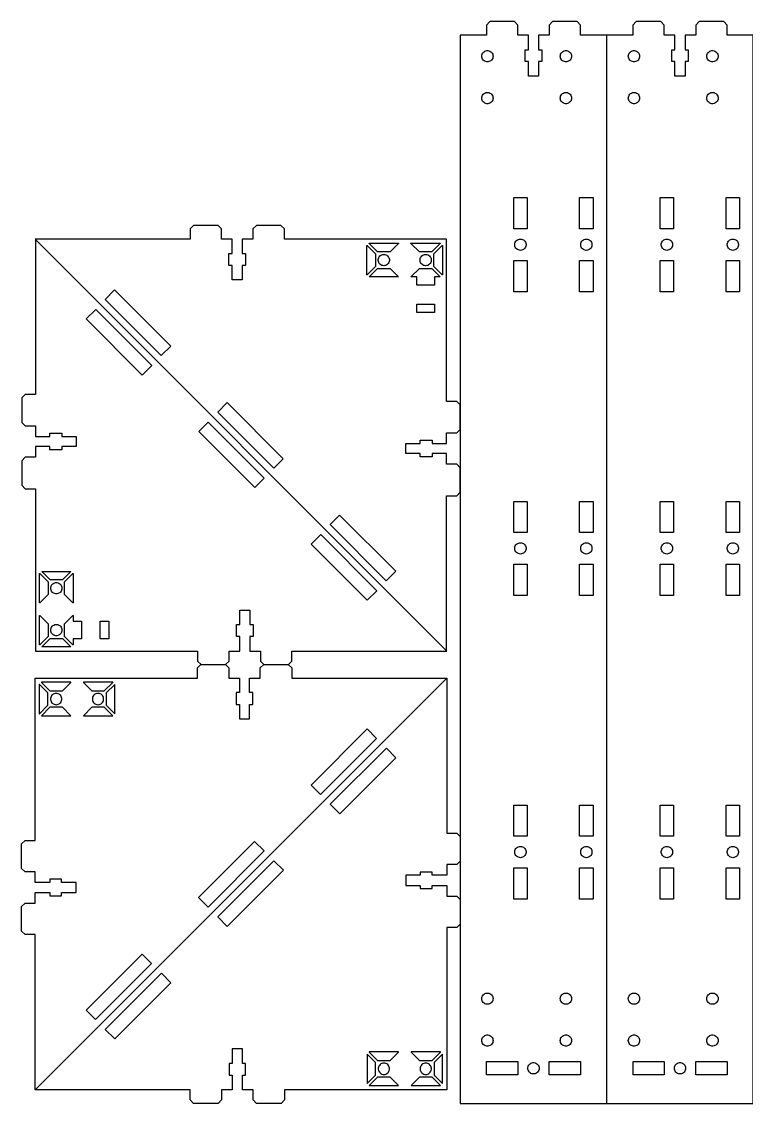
# Model space of a CAD drawing. Extents: x -253 to 2163, y 632 to 2277.
# Drawn here: x -253 to 728, y 632 to 2096 of the extents above; entities that cross this region are included whole.
import ezdxf

# ---------------------------------------------------------------- set-up
doc = ezdxf.new("R2010")
doc.units = 0
doc.layers.add('Layer_1', color=7, linetype='CONTINUOUS')

msp = doc.modelspace()

# ---------------------------------------------------------------- linework, layer by layer
at = {"layer": 'Layer_1', "color": 7}
for points in [[(538.818723, 2077.354908), (503.385653, 2077.354908), (503.385653, 2091.173804), (498.779353, 2095.780108), (465.472266, 2095.780108), (460.865967, 2091.173804), (460.865967, 2077.354908), (446.409274, 2077.354908), (446.409274, 2057.795852), (450.802975, 2057.795852), (450.802975, 2041.638372), (446.409274, 2041.638372), (446.409274, 2022.079316), (432.802975, 2022.079316), (432.802975, 2041.638372), (428.409272, 2041.638372), (428.409272, 2057.795852), (432.802975, 2057.795852), (432.802975, 2077.354908), (418.34628, 2077.354908), (418.34628, 2091.173804), (413.739984, 2095.780108), (380.432896, 2095.780108), (375.8266, 2091.173804), (375.8266, 2077.354908), (340.393528, 2077.354908), (340.393528, 631.685604), (538.818723, 631.685604), (538.818723, 2077.354908)], [(737.23912, 2077.354845), (701.806056, 2077.354845), (701.806056, 2091.173725), (697.199752, 2095.780045), (663.892664, 2095.780045), (659.286368, 2091.173725), (659.286368, 2077.354845), (644.829672, 2077.354845), (644.829672, 2057.795805), (649.223376, 2057.795805), (649.223376, 2041.638365), (644.829672, 2041.638365), (644.829672, 2022.079245), (631.223376, 2022.079245), (631.223376, 2041.638365), (626.829672, 2041.638365), (626.829672, 2057.795805), (631.223376, 2057.795805), (631.223376, 2077.354845), (616.76668, 2077.354845), (616.76668, 2091.173725), (612.160384, 2095.780045), (578.853296, 2095.780045), (574.247, 2091.173725), (574.247, 2077.354845), (538.813928, 2077.354845)], [(538.813928, 631.685565), (737.23912, 631.685565), (737.23912, 2077.354845)], [(376.537808, 2041.388924), (375.1494, 2041.646876), (373.832424, 2042.157116), (372.631672, 2042.899788), (371.587952, 2043.852236), (370.736704, 2044.98042), (370.107136, 2046.244676), (369.720768, 2047.602468), (369.590376, 2049.008452), (369.720768, 2050.414436), (370.107136, 2051.772236), (370.736704, 2053.036484), (371.587952, 2054.164676), (372.631672, 2055.117116), (373.832424, 2055.859788), (375.1494, 2056.370028), (376.537808, 2056.62798), (377.950032, 2056.62798), (379.33844, 2056.370028), (380.655416, 2055.859788), (381.856176, 2055.117116), (382.899888, 2054.164676), (383.751136, 2053.036484), (384.380704, 2051.772236), (384.767072, 2050.414436), (384.897464, 2049.008452), (384.767072, 2047.602468), (384.380704, 2046.244676), (383.751136, 2044.98042), (382.899888, 2043.852236), (381.856176, 2042.899788), (380.655416, 2042.157116), (379.33844, 2041.646876), (377.950032, 2041.388924), (376.537808, 2041.388924)], [(482.836994, 2041.388924), (481.448613, 2041.646876), (480.131637, 2042.157116), (478.930881, 2042.899788), (477.887164, 2043.852236), (477.03592, 2044.98042), (476.406346, 2046.244676), (476.019983, 2047.602468), (475.88959, 2049.008452), (476.019983, 2050.414436), (476.406346, 2051.772236), (477.03592, 2053.036484), (477.887164, 2054.164676), (478.930881, 2055.117116), (480.131637, 2055.859788), (481.448613, 2056.370028), (482.836994, 2056.62798), (484.249328, 2056.62798), (485.637624, 2056.370028), (486.954657, 2055.859788), (488.155442, 2055.117116), (489.199186, 2054.164676), (490.050317, 2053.036484), (490.679863, 2051.772236), (491.066396, 2050.414436), (491.196704, 2049.008452), (491.066396, 2047.602468), (490.679863, 2046.244676), (490.050317, 2044.98042), (489.199186, 2043.852236), (488.155442, 2042.899788), (486.954657, 2042.157116), (485.637624, 2041.646876), (484.249328, 2041.388924), (482.836994, 2041.388924)], [(574.958208, 2041.388925), (573.5698, 2041.646845), (572.252824, 2042.157085), (571.052072, 2042.899725), (570.008352, 2043.852205), (569.157104, 2044.980365), (568.527536, 2046.244605), (568.141168, 2047.602445), (568.010776, 2049.008445), (568.141168, 2050.414365), (568.527536, 2051.772205), (569.157104, 2053.036445), (570.008352, 2054.164605), (571.052072, 2055.117085), (572.252824, 2055.859725), (573.5698, 2056.369965), (574.958208, 2056.627965), (576.370432, 2056.627965), (577.75884, 2056.369965), (579.075816, 2055.859725), (580.276576, 2055.117085), (581.320288, 2054.164605), (582.171536, 2053.036445), (582.801104, 2051.772205), (583.187472, 2050.414365), (583.317864, 2049.008445), (583.187472, 2047.602445), (582.801104, 2046.244605), (582.171536, 2044.980365), (581.320288, 2043.852205), (580.276576, 2042.899725), (579.075816, 2042.157085), (577.75884, 2041.646845), (576.370432, 2041.388925), (574.958208, 2041.388925)], [(681.257392, 2041.388925), (679.869016, 2041.646845), (678.55204, 2042.157085), (677.35128, 2042.899725), (676.30756, 2043.852205), (675.45632, 2044.980365), (674.826744, 2046.244605), (674.440384, 2047.602445), (674.309992, 2049.008445), (674.440384, 2050.414365), (674.826744, 2051.772205), (675.45632, 2053.036445), (676.30756, 2054.164605), (677.35128, 2055.117085), (678.55204, 2055.859725), (679.869016, 2056.369965), (681.257392, 2056.627965), (682.669728, 2056.627965), (684.058024, 2056.369965), (685.375056, 2055.859725), (686.57584, 2055.117085), (687.619584, 2054.164605), (688.47072, 2053.036445), (689.100264, 2051.772205), (689.4868, 2050.414365), (689.617104, 2049.008445), (689.4868, 2047.602445), (689.100264, 2046.244605), (688.47072, 2044.980365), (687.619584, 2043.852205), (686.57584, 2042.899725), (685.375056, 2042.157085), (684.058024, 2041.646845), (682.669728, 2041.388925), (681.257392, 2041.388925)], [(376.537808, 1984.696012), (375.1494, 1984.953964), (373.832424, 1985.464204), (372.631672, 1986.206876), (371.587952, 1987.159316), (370.736704, 1988.287508), (370.107136, 1989.551756), (369.720768, 1990.909556), (369.590376, 1992.31554), (369.720768, 1993.721524), (370.107136, 1995.079316), (370.736704, 1996.343572), (371.587952, 1997.471756), (372.631672, 1998.424204), (373.832424, 1999.166876), (375.1494, 1999.677116), (376.537808, 1999.935068), (377.950032, 1999.935068), (379.33844, 1999.677116), (380.655416, 1999.166876), (381.856176, 1998.424204), (382.899888, 1997.471756), (383.751136, 1996.343572), (384.380704, 1995.079316), (384.767072, 1993.721524), (384.897464, 1992.31554), (384.767072, 1990.909556), (384.380704, 1989.551756), (383.751136, 1988.287508), (382.899888, 1987.159316), (381.856176, 1986.206876), (380.655416, 1985.464204), (379.33844, 1984.953964), (377.950032, 1984.696012), (376.537808, 1984.696012)], [(482.836994, 1984.696012), (481.448613, 1984.953964), (480.131637, 1985.464204), (478.930881, 1986.206876), (477.887164, 1987.159316), (477.03592, 1988.287508), (476.406346, 1989.551756), (476.019983, 1990.909556), (475.88959, 1992.31554), (476.019983, 1993.721524), (476.406346, 1995.079316), (477.03592, 1996.343572), (477.887164, 1997.471756), (478.930881, 1998.424204), (480.131637, 1999.166876), (481.448613, 1999.677116), (482.836994, 1999.935068), (484.249328, 1999.935068), (485.637624, 1999.677116), (486.954657, 1999.166876), (488.155442, 1998.424204), (489.199186, 1997.471756), (490.050317, 1996.343572), (490.679863, 1995.079316), (491.066396, 1993.721524), (491.196704, 1992.31554), (491.066396, 1990.909556), (490.679863, 1989.551756), (490.050317, 1988.287508), (489.199186, 1987.159316), (488.155442, 1986.206876), (486.954657, 1985.464204), (485.637624, 1984.953964), (484.249328, 1984.696012), (482.836994, 1984.696012)], [(574.958208, 1984.695965), (573.5698, 1984.953965), (572.252824, 1985.464205), (571.052072, 1986.206845), (570.008352, 1987.159245), (569.157104, 1988.287485), (568.527536, 1989.551725), (568.141168, 1990.909485), (568.010776, 1992.315485), (568.141168, 1993.721485), (568.527536, 1995.079245), (569.157104, 1996.343565), (570.008352, 1997.471725), (571.052072, 1998.424205), (572.252824, 1999.166845), (573.5698, 1999.677085), (574.958208, 1999.935005), (576.370432, 1999.935005), (577.75884, 1999.677085), (579.075816, 1999.166845), (580.276576, 1998.424205), (581.320288, 1997.471725), (582.171536, 1996.343565), (582.801104, 1995.079245), (583.187472, 1993.721485), (583.317864, 1992.315485), (583.187472, 1990.909485), (582.801104, 1989.551725), (582.171536, 1988.287485), (581.320288, 1987.159245), (580.276576, 1986.206845), (579.075816, 1985.464205), (577.75884, 1984.953965), (576.370432, 1984.695965), (574.958208, 1984.695965)], [(681.257392, 1984.695965), (679.869016, 1984.953965), (678.55204, 1985.464205), (677.35128, 1986.206845), (676.30756, 1987.159245), (675.45632, 1988.287485), (674.826744, 1989.551725), (674.440384, 1990.909485), (674.309992, 1992.315485), (674.440384, 1993.721485), (674.826744, 1995.079245), (675.45632, 1996.343565), (676.30756, 1997.471725), (677.35128, 1998.424205), (678.55204, 1999.166845), (679.869016, 1999.677085), (681.257392, 1999.935005), (682.669728, 1999.935005), (684.058024, 1999.677085), (685.375056, 1999.166845), (686.57584, 1998.424205), (687.619584, 1997.471725), (688.47072, 1996.343565), (689.100264, 1995.079245), (689.4868, 1993.721485), (689.617104, 1992.315485), (689.4868, 1990.909485), (689.100264, 1989.551725), (688.47072, 1988.287485), (687.619584, 1987.159245), (686.57584, 1986.206845), (685.375056, 1985.464205), (684.058024, 1984.953965), (682.669728, 1984.695965), (681.257392, 1984.695965)], [(412.81872, 1815.291916), (412.81872, 1857.52814), (430.960456, 1857.52814), (430.960456, 1815.291916), (412.81872, 1815.291916)], [(502.110062, 1815.291916), (502.110062, 1857.52814), (520.251794, 1857.52814), (520.251794, 1815.291916), (502.110062, 1815.291916)], [(611.23912, 1815.291885), (611.23912, 1857.528125), (629.380856, 1857.528125), (629.380856, 1815.291885), (611.23912, 1815.291885)], [(700.530464, 1815.291885), (700.530464, 1857.528125), (718.672192, 1857.528125), (718.672192, 1815.291885), (700.530464, 1815.291885)], [(321.939849, 1244.2237), (321.939849, 1454.13114), (335.758809, 1454.13114), (340.365049, 1458.73746), (340.365049, 1492.0445), (335.758809, 1496.65082), (321.939849, 1496.65082), (321.939849, 1511.10754), (302.380809, 1511.10754), (302.380809, 1506.71386), (286.223369, 1506.71386), (286.223369, 1511.10754), (266.664249, 1511.10754), (266.664249, 1524.71386), (286.223369, 1524.71386), (286.223369, 1529.10754), (302.380809, 1529.10754), (302.380809, 1524.71386), (321.939849, 1524.71386), (321.939849, 1539.1705), (335.758809, 1539.1705), (340.365049, 1543.77682), (340.365049, 1577.08394), (335.758809, 1581.69018), (321.939849, 1581.69018), (321.939849, 1801.37522), (102.254809, 1801.37522), (102.254809, 1815.19418), (97.648513, 1819.80042), (64.341425, 1819.80042), (59.735129, 1815.19418), (59.735129, 1801.37522), (45.278433, 1801.37522), (45.278433, 1781.81618), (49.672137, 1781.81618), (49.672137, 1765.65874), (45.278433, 1765.65874), (45.278433, 1746.0997), (31.672137, 1746.0997), (31.672137, 1765.65874), (27.278433, 1765.65874), (27.278433, 1781.81618), (31.672137, 1781.81618), (31.672137, 1801.37522), (17.215441, 1801.37522), (17.215441, 1815.19418), (12.609145, 1819.80042), (-20.697943, 1819.80042), (-25.304247, 1815.19418), (-25.304247, 1801.37522), (-235.211743, 1801.37522)], [(-234.828936, 1591.153572), (-248.647832, 1591.153572), (-253.254128, 1586.547268), (-253.254128, 1553.24018), (-248.647832, 1548.633884), (-234.828936, 1548.633884), (-234.828936, 1534.177188), (-215.26988, 1534.177188), (-215.26988, 1538.570892), (-199.1124, 1538.570892), (-199.1124, 1534.177188), (-179.553344, 1534.177188), (-179.553344, 1520.570892), (-199.1124, 1520.570892), (-199.1124, 1516.177188), (-215.26988, 1516.177188), (-215.26988, 1520.570892), (-234.828936, 1520.570892), (-234.828936, 1506.114196), (-248.647832, 1506.114196), (-253.254128, 1501.5079), (-253.254128, 1468.200812), (-248.647832, 1463.594516), (-234.828936, 1463.594516), (-234.828936, 1243.9095), (-15.143864, 1243.9095), (-15.143864, 1230.09054), (-10.537624, 1225.4843), (22.769496, 1225.4843), (27.375816, 1230.09054), (27.375816, 1243.9095), (41.832456, 1243.9095), (41.832456, 1263.46854), (37.438776, 1263.46854), (37.438776, 1279.62598), (41.832456, 1279.62598), (41.832456, 1299.1851), (55.438776, 1299.1851), (55.438776, 1279.62598), (59.832456, 1279.62598), (59.832456, 1263.46854), (55.438776, 1263.46854), (55.438776, 1243.9095), (69.895496, 1243.9095), (69.895496, 1230.09054), (74.501736, 1225.4843), (107.808856, 1225.4843), (112.415176, 1230.09054), (112.415176, 1243.9095), (322.322696, 1243.9095), (-234.828936, 1801.061068), (-234.828936, 1591.153572)], [(420.48332, 1786.367196), (419.12496, 1786.752708), (417.860424, 1787.381996), (416.733368, 1788.235228), (415.782064, 1789.278372), (415.038536, 1790.48026), (414.528296, 1791.79554), (414.268648, 1793.184516), (414.268648, 1794.596172), (414.528296, 1795.985148), (415.038536, 1797.30042), (415.782064, 1798.502308), (416.733368, 1799.54546), (417.860424, 1800.398692), (419.12496, 1801.02798), (420.48332, 1801.413492), (421.889592, 1801.543884), (423.295856, 1801.413492), (424.654504, 1801.02798), (425.918752, 1800.398692), (427.045808, 1799.54546), (427.99712, 1798.502308), (428.740648, 1797.30042), (429.25088, 1795.985148), (429.510536, 1794.596172), (429.510536, 1793.184516), (429.25088, 1791.79554), (428.740648, 1790.48026), (427.99712, 1789.278372), (427.045808, 1788.235228), (425.918752, 1787.381996), (424.654504, 1786.752708), (423.295856, 1786.367196), (421.889592, 1786.236796), (420.48332, 1786.367196)], [(509.774634, 1786.367196), (508.416179, 1786.752708), (507.151876, 1787.381996), (506.024793, 1788.235228), (505.073315, 1789.278372), (504.329788, 1790.48026), (503.81958, 1791.79554), (503.56004, 1793.184516), (503.56004, 1794.596172), (503.81958, 1795.985148), (504.329788, 1797.30042), (505.073315, 1798.502308), (506.024793, 1799.54546), (507.151876, 1800.398692), (508.416179, 1801.02798), (509.774634, 1801.413492), (511.180928, 1801.543884), (512.587222, 1801.413492), (513.945677, 1801.02798), (515.20998, 1800.398692), (516.337063, 1799.54546), (517.288541, 1798.502308), (518.032068, 1797.30042), (518.542276, 1795.985148), (518.801816, 1794.596172), (518.801816, 1793.184516), (518.542276, 1791.79554), (518.032068, 1790.48026), (517.288541, 1789.278372), (516.337063, 1788.235228), (515.20998, 1787.381996), (513.945677, 1786.752708), (512.587222, 1786.367196), (511.180928, 1786.236796), (509.774634, 1786.367196)], [(618.90372, 1786.367165), (617.54536, 1786.752685), (616.280824, 1787.381965), (615.153768, 1788.235165), (614.202464, 1789.278365), (613.458936, 1790.480205), (612.948696, 1791.795485), (612.689048, 1793.184445), (612.689048, 1794.596125), (612.948696, 1795.985085), (613.458936, 1797.300365), (614.202464, 1798.502285), (615.153768, 1799.545405), (616.280824, 1800.398685), (617.54536, 1801.027965), (618.90372, 1801.413485), (620.309992, 1801.543885), (621.716256, 1801.413485), (623.074904, 1801.027965), (624.339152, 1800.398685), (625.466208, 1799.545405), (626.41752, 1798.502285), (627.161048, 1797.300365), (627.67128, 1795.985085), (627.930936, 1794.596125), (627.930936, 1793.184445), (627.67128, 1791.795485), (627.161048, 1790.480205), (626.41752, 1789.278365), (625.466208, 1788.235165), (624.339152, 1787.381965), (623.074904, 1786.752685), (621.716256, 1786.367165), (620.309992, 1786.236765), (618.90372, 1786.367165)], [(708.195032, 1786.367165), (706.836576, 1786.752685), (705.57228, 1787.381965), (704.445192, 1788.235165), (703.493712, 1789.278365), (702.750184, 1790.480205), (702.239984, 1791.795485), (701.98044, 1793.184445), (701.98044, 1794.596125), (702.239984, 1795.985085), (702.750184, 1797.300365), (703.493712, 1798.502285), (704.445192, 1799.545405), (705.57228, 1800.398685), (706.836576, 1801.027965), (708.195032, 1801.413485), (709.601328, 1801.543885), (711.007624, 1801.413485), (712.36608, 1801.027965), (713.630376, 1800.398685), (714.757464, 1799.545405), (715.708944, 1798.502285), (716.452472, 1797.300365), (716.96268, 1795.985085), (717.222216, 1794.596125), (717.222216, 1793.184445), (716.96268, 1791.795485), (716.452472, 1790.480205), (715.708944, 1789.278365), (714.757464, 1788.235165), (713.630376, 1787.381965), (712.36608, 1786.752685), (711.007624, 1786.367165), (709.601328, 1786.236765), (708.195032, 1786.367165)], [(214.081609, 1792.8713), (214.365049, 1792.8713), (225.703689, 1781.53274), (225.703689, 1764.52482), (214.365049, 1753.18626), (214.081609, 1753.18626), (214.081609, 1792.8713)], [(217.058009, 1795.8477), (256.743049, 1795.8477), (256.743049, 1795.56426), (245.404409, 1784.22562), (228.396569, 1784.22562), (217.058009, 1795.56426), (217.058009, 1795.8477)], [(273.750889, 1795.8477), (313.435929, 1795.8477), (313.435929, 1795.56426), (302.097369, 1784.22562), (285.089449, 1784.22562), (273.750889, 1795.56426), (273.750889, 1795.8477)], [(304.790249, 1781.53274), (316.128889, 1792.8713), (316.412329, 1792.8713), (316.412329, 1753.18626), (316.128889, 1753.18626), (304.790249, 1764.52482), (304.790249, 1781.53274)], [(229.280969, 1773.73466), (229.538969, 1775.12362), (230.049209, 1776.4389), (230.791849, 1777.64074), (231.744249, 1778.68394), (232.872489, 1779.53714), (234.136729, 1780.16642), (235.494489, 1780.55194), (236.900489, 1780.68234), (238.306489, 1780.55194), (239.664249, 1780.16642), (240.928569, 1779.53714), (242.056729, 1778.68394), (243.009209, 1777.64074), (243.751849, 1776.4389), (244.262089, 1775.12362), (244.520009, 1773.73466), (244.520009, 1772.32298), (244.262089, 1770.93402), (243.751849, 1769.61874), (243.009209, 1768.41682), (242.056729, 1767.3737), (240.928569, 1766.52042), (239.664249, 1765.89114), (238.306489, 1765.50562), (236.900489, 1765.37522), (235.494489, 1765.50562), (234.136729, 1765.89114), (232.872489, 1766.52042), (231.744249, 1767.3737), (230.791849, 1768.41682), (230.049209, 1769.61874), (229.538969, 1770.93402), (229.280969, 1772.32298), (229.280969, 1773.73466)], [(285.973929, 1773.73466), (286.231849, 1775.12362), (286.742089, 1776.4389), (287.484729, 1777.64074), (288.437209, 1778.68394), (289.565369, 1779.53714), (290.829609, 1780.16642), (292.187449, 1780.55194), (293.593449, 1780.68234), (294.999369, 1780.55194), (296.357209, 1780.16642), (297.621449, 1779.53714), (298.749609, 1778.68394), (299.702089, 1777.64074), (300.444729, 1776.4389), (300.954969, 1775.12362), (301.212969, 1773.73466), (301.212969, 1772.32298), (300.954969, 1770.93402), (300.444729, 1769.61874), (299.702089, 1768.41682), (298.749609, 1767.3737), (297.621449, 1766.52042), (296.357209, 1765.89114), (294.999369, 1765.50562), (293.593449, 1765.37522), (292.187449, 1765.50562), (290.829609, 1765.89114), (289.565369, 1766.52042), (288.437209, 1767.3737), (287.484729, 1768.41682), (286.742089, 1769.61874), (286.231849, 1770.93402), (285.973929, 1772.32298), (285.973929, 1773.73466)], [(412.81872, 1730.252548), (412.81872, 1772.488764), (430.960456, 1772.488764), (430.960456, 1730.252548), (412.81872, 1730.252548)], [(502.110062, 1730.252548), (502.110062, 1772.488764), (520.251794, 1772.488764), (520.251794, 1730.252548), (502.110062, 1730.252548)], [(611.23912, 1730.252525), (611.23912, 1772.488765), (629.380856, 1772.488765), (629.380856, 1730.252525), (611.23912, 1730.252525)], [(700.530464, 1730.252525), (700.530464, 1772.488765), (718.672192, 1772.488765), (718.672192, 1730.252525), (700.530464, 1730.252525)], [(217.058009, 1750.49338), (228.396569, 1761.83194), (245.404409, 1761.83194), (256.743049, 1750.49338), (256.743049, 1750.20986), (217.058009, 1750.20986), (217.058009, 1750.49338)], [(273.750889, 1750.49338), (285.089449, 1761.83194), (302.097369, 1761.83194), (313.435929, 1750.49338), (313.435929, 1750.20986), (305.640649, 1750.20986), (305.640649, 1739.01306), (281.546169, 1739.01306), (281.546169, 1750.20986), (273.750889, 1750.20986), (273.750889, 1750.49338)], [(-127.510799, 1732.55858), (-51.544559, 1656.5929), (-64.371327, 1643.7661), (-140.338983, 1719.73178), (-127.510799, 1732.55858)], [(281.546169, 1713.50122), (305.640649, 1713.50122), (305.640649, 1702.16266), (281.546169, 1702.16266), (281.546169, 1713.50122)], [(-77.2198, 1630.220652), (-90.046568, 1617.393884), (-166.01224, 1693.360124), (-153.185472, 1706.188308), (-77.2198, 1630.220652)], [(24.823633, 1580.22474), (100.789297, 1504.25906), (87.962529, 1491.42938), (11.994025, 1567.39794), (24.823633, 1580.22474)], [(75.116936, 1477.886796), (62.287256, 1465.060028), (-13.678424, 1541.025692), (-0.851624, 1553.8553), (75.116936, 1477.886796)], [(412.81872, 1404.268244), (412.81872, 1446.504516), (430.960456, 1446.504516), (430.960456, 1404.268244), (412.81872, 1404.268244)], [(502.110062, 1404.268244), (502.110062, 1446.504516), (520.251794, 1446.504516), (520.251794, 1404.268244), (502.110062, 1404.268244)], [(611.23912, 1404.268205), (611.23912, 1446.504477), (629.380856, 1446.504477), (629.380856, 1404.268205), (611.23912, 1404.268205)], [(700.530464, 1404.268205), (700.530464, 1446.504477), (718.672192, 1446.504477), (718.672192, 1404.268205), (700.530464, 1404.268205)], [(177.157529, 1427.89082), (253.123209, 1351.92458), (240.296409, 1339.09642), (164.330729, 1415.0641), (177.157529, 1427.89082)], [(227.449896, 1325.55294), (214.621736, 1312.72614), (138.655496, 1388.69182), (151.482216, 1401.51862), (227.449896, 1325.55294)], [(420.48332, 1375.343524), (419.12496, 1375.730004), (417.860424, 1376.359524), (416.733368, 1377.210724), (415.782064, 1378.254404), (415.038536, 1379.455284), (414.528296, 1380.772244), (414.268648, 1382.160564), (414.268648, 1383.572884), (414.528296, 1384.961204), (415.038536, 1386.278164), (415.782064, 1387.478964), (416.733368, 1388.522724), (417.860424, 1389.373844), (419.12496, 1390.003444), (420.48332, 1390.389924), (421.889592, 1390.520244), (423.295856, 1390.389924), (424.654504, 1390.003444), (425.918752, 1389.373844), (427.045808, 1388.522724), (427.99712, 1387.478964), (428.740648, 1386.278164), (429.25088, 1384.961204), (429.510536, 1383.572884), (429.510536, 1382.160564), (429.25088, 1380.772244), (428.740648, 1379.455284), (427.99712, 1378.254404), (427.045808, 1377.210724), (425.918752, 1376.359524), (424.654504, 1375.730004), (423.295856, 1375.343524), (421.889592, 1375.213204), (420.48332, 1375.343524)], [(509.774634, 1375.343524), (508.416179, 1375.730004), (507.151876, 1376.359524), (506.024793, 1377.210724), (505.073315, 1378.254404), (504.329788, 1379.455284), (503.81958, 1380.772244), (503.56004, 1382.160564), (503.56004, 1383.572884), (503.81958, 1384.961204), (504.329788, 1386.278164), (505.073315, 1387.478964), (506.024793, 1388.522724), (507.151876, 1389.373844), (508.416179, 1390.003444), (509.774634, 1390.389924), (511.180928, 1390.520244), (512.587222, 1390.389924), (513.945677, 1390.003444), (515.20998, 1389.373844), (516.337063, 1388.522724), (517.288541, 1387.478964), (518.032068, 1386.278164), (518.542276, 1384.961204), (518.801816, 1383.572884), (518.801816, 1382.160564), (518.542276, 1380.772244), (518.032068, 1379.455284), (517.288541, 1378.254404), (516.337063, 1377.210724), (515.20998, 1376.359524), (513.945677, 1375.730004), (512.587222, 1375.343524), (511.180928, 1375.213204), (509.774634, 1375.343524)], [(618.90372, 1375.343485), (617.54536, 1375.729965), (616.280824, 1376.359485), (615.153768, 1377.210685), (614.202464, 1378.254365), (613.458936, 1379.455245), (612.948696, 1380.772205), (612.689048, 1382.160525), (612.689048, 1383.572845), (612.948696, 1384.961165), (613.458936, 1386.278125), (614.202464, 1387.478925), (615.153768, 1388.522685), (616.280824, 1389.373805), (617.54536, 1390.003405), (618.90372, 1390.389885), (620.309992, 1390.520205), (621.716256, 1390.389885), (623.074904, 1390.003405), (624.339152, 1389.373805), (625.466208, 1388.522685), (626.41752, 1387.478925), (627.161048, 1386.278125), (627.67128, 1384.961165), (627.930936, 1383.572845), (627.930936, 1382.160525), (627.67128, 1380.772205), (627.161048, 1379.455245), (626.41752, 1378.254365), (625.466208, 1377.210685), (624.339152, 1376.359485), (623.074904, 1375.729965), (621.716256, 1375.343485), (620.309992, 1375.213165), (618.90372, 1375.343485)], [(708.195032, 1375.343485), (706.836576, 1375.729965), (705.57228, 1376.359485), (704.445192, 1377.210685), (703.493712, 1378.254365), (702.750184, 1379.455245), (702.239984, 1380.772205), (701.98044, 1382.160525), (701.98044, 1383.572845), (702.239984, 1384.961165), (702.750184, 1386.278125), (703.493712, 1387.478925), (704.445192, 1388.522685), (705.57228, 1389.373805), (706.836576, 1390.003405), (708.195032, 1390.389885), (709.601328, 1390.520205), (711.007624, 1390.389885), (712.36608, 1390.003405), (713.630376, 1389.373805), (714.757464, 1388.522685), (715.708944, 1387.478925), (716.452472, 1386.278125), (716.96268, 1384.961165), (717.222216, 1383.572845), (717.222216, 1382.160525), (716.96268, 1380.772205), (716.452472, 1379.455245), (715.708944, 1378.254365), (714.757464, 1377.210685), (713.630376, 1376.359485), (712.36608, 1375.729965), (711.007624, 1375.343485), (709.601328, 1375.213165), (708.195032, 1375.343485)], [(-229.017912, 1348.79134), (-217.679328, 1337.45278), (-217.679328, 1320.44494), (-229.017912, 1309.1063), (-229.301376, 1309.1063), (-229.301376, 1348.79134), (-229.017912, 1348.79134)], [(-186.63996, 1351.76774), (-186.63996, 1351.4843), (-197.978536, 1340.14566), (-214.986416, 1340.14566), (-226.325, 1351.4843), (-226.325, 1351.76774), (-186.63996, 1351.76774)], [(-183.663576, 1348.79134), (-183.663576, 1309.1063), (-183.94704, 1309.1063), (-195.285624, 1320.44494), (-195.285624, 1337.45278), (-183.94704, 1348.79134), (-183.663576, 1348.79134)], [(412.81872, 1319.228964), (412.81872, 1361.465204), (430.960456, 1361.465204), (430.960456, 1319.228964), (412.81872, 1319.228964)], [(502.110062, 1319.228964), (502.110062, 1361.465204), (520.251794, 1361.465204), (520.251794, 1319.228964), (502.110062, 1319.228964)], [(611.23912, 1319.228925), (611.23912, 1361.465165), (629.380856, 1361.465165), (629.380856, 1319.228925), (611.23912, 1319.228925)], [(700.530464, 1319.228925), (700.530464, 1361.465165), (718.672192, 1361.465165), (718.672192, 1319.228925), (700.530464, 1319.228925)], [(-205.776648, 1336.56838), (-204.387672, 1336.31038), (-203.0724, 1335.80014), (-201.870504, 1335.0575), (-200.82736, 1334.1051), (-199.974128, 1332.97686), (-199.34484, 1331.71262), (-198.959328, 1330.35486), (-198.828936, 1328.94886), (-198.959328, 1327.54286), (-199.34484, 1326.1851), (-199.974128, 1324.92078), (-200.82736, 1323.79262), (-201.870504, 1322.84014), (-203.0724, 1322.0975), (-204.387672, 1321.58726), (-205.776648, 1321.32934), (-207.188304, 1321.32934), (-208.57728, 1321.58726), (-209.892552, 1322.0975), (-211.094448, 1322.84014), (-212.137592, 1323.79262), (-212.990824, 1324.92078), (-213.620112, 1326.1851), (-214.005624, 1327.54286), (-214.136016, 1328.94886), (-214.005624, 1330.35486), (-213.620112, 1331.71262), (-212.990824, 1332.97686), (-212.137592, 1334.1051), (-211.094448, 1335.0575), (-209.892552, 1335.80014), (-208.57728, 1336.31038), (-207.188304, 1336.56838), (-205.776648, 1336.56838)], [(-229.017912, 1292.09846), (-217.679328, 1280.7599), (-217.679328, 1263.75198), (-229.017912, 1252.41342), (-229.301376, 1252.41342), (-229.301376, 1292.09846), (-229.017912, 1292.09846)], [(-183.663576, 1292.09846), (-183.663576, 1284.30318), (-172.466728, 1284.30318), (-172.466728, 1260.2087), (-183.663576, 1260.2087), (-183.663576, 1252.41342), (-183.94704, 1252.41342), (-195.285624, 1263.75198), (-195.285624, 1280.7599), (-183.94704, 1292.09846), (-183.663576, 1292.09846)], [(-205.776648, 1279.87542), (-204.387672, 1279.6175), (-203.0724, 1279.10726), (-201.870504, 1278.36462), (-200.82736, 1277.41214), (-199.974128, 1276.28398), (-199.34484, 1275.01974), (-198.959328, 1273.6619), (-198.828936, 1272.2559), (-198.959328, 1270.84998), (-199.34484, 1269.49214), (-199.974128, 1268.2279), (-200.82736, 1267.09974), (-201.870504, 1266.14726), (-203.0724, 1265.40462), (-204.387672, 1264.89438), (-205.776648, 1264.63638), (-207.188304, 1264.63638), (-208.57728, 1264.89438), (-209.892552, 1265.40462), (-211.094448, 1266.14726), (-212.137592, 1267.09974), (-212.990824, 1268.2279), (-213.620112, 1269.49214), (-214.005624, 1270.84998), (-214.136016, 1272.2559), (-214.005624, 1273.6619), (-213.620112, 1275.01974), (-212.990824, 1276.28398), (-212.137592, 1277.41214), (-211.094448, 1278.36462), (-209.892552, 1279.10726), (-208.57728, 1279.6175), (-207.188304, 1279.87542), (-205.776648, 1279.87542)], [(-135.616336, 1284.30318), (-135.616336, 1260.2087), (-146.95492, 1260.2087), (-146.95492, 1284.30318), (-135.616336, 1284.30318)], [(-197.978536, 1261.0591), (-186.63996, 1249.72046), (-186.63996, 1249.43702), (-226.325, 1249.43702), (-226.325, 1249.72046), (-214.986416, 1261.0591), (-197.978536, 1261.0591)], [(-235.05544, 650.11538), (-235.05544, 860.0229), (-248.8744, 860.0229), (-253.48064, 864.62922), (-253.48064, 897.93626), (-248.8744, 902.54258), (-235.05544, 902.54258), (-235.05544, 916.9993), (-215.4964, 916.9993), (-215.4964, 912.60562), (-199.33896, 912.60562), (-199.33896, 916.9993), (-179.77984, 916.9993), (-179.77984, 930.60562), (-199.33896, 930.60562), (-199.33896, 934.9993), (-215.4964, 934.9993), (-215.4964, 930.60562), (-235.05544, 930.60562), (-235.05544, 945.06226), (-248.8744, 945.06226), (-253.48064, 949.66858), (-253.48064, 982.9757), (-248.8744, 987.58194), (-235.05544, 987.58194), (-235.05544, 1207.26698), (-15.3704, 1207.26698), (-15.3704, 1221.08594), (-10.76416, 1225.69218)], [(22.54296, 1225.69218), (27.14928, 1221.08594), (27.14928, 1207.26698), (41.60592, 1207.26698), (41.60592, 1187.70794), (37.21224, 1187.70794), (37.21224, 1171.5505), (41.60592, 1171.5505), (41.60592, 1151.99146), (55.21224, 1151.99146), (55.21224, 1171.5505), (59.60592, 1171.5505), (59.60592, 1187.70794), (55.21224, 1187.70794), (55.21224, 1207.26698), (69.66896, 1207.26698), (69.66896, 1221.08594), (74.2752, 1225.69218)], [(107.58232, 1225.69218), (112.18864, 1221.08594), (112.18864, 1207.26698), (322.09616, 1207.26698)], [(340.51552, 874.412484), (335.90928, 869.806244), (322.09032, 869.806244), (322.09032, 650.121204), (102.40528, 650.121204), (102.40528, 636.302244), (97.79904, 631.696004), (64.49192, 631.696004), (59.8856, 636.302244), (59.8856, 650.121204), (45.42896, 650.121204), (45.42896, 669.680244), (49.82264, 669.680244), (49.82264, 685.837684), (45.42896, 685.837684), (45.42896, 705.396724), (31.82264, 705.396724), (31.82264, 685.837684), (27.42896, 685.837684), (27.42896, 669.680244), (31.82264, 669.680244), (31.82264, 650.121204), (17.36592, 650.121204), (17.36592, 636.302244), (12.75968, 631.696004), (-20.54744, 631.696004), (-25.15376, 636.302244), (-25.15376, 650.121204), (-235.0612, 650.121204), (322.09032, 1207.272804), (322.09032, 997.365284), (335.90928, 997.365284), (340.51552, 992.758964)], [(-186.86648, 1201.73946), (-226.55152, 1201.73946), (-226.55152, 1201.45602), (-215.21296, 1190.11738), (-198.20504, 1190.11738), (-186.86648, 1201.45602), (-186.86648, 1201.73946)], [(-130.1736, 1201.73946), (-169.85864, 1201.73946), (-169.85864, 1201.45602), (-158.52, 1190.11738), (-141.51216, 1190.11738), (-130.1736, 1201.45602), (-130.1736, 1201.73946)], [(-217.90584, 1187.4245), (-229.2444, 1198.76306), (-229.52792, 1198.76306), (-229.52792, 1159.07802), (-229.2444, 1159.07802), (-217.90584, 1170.41658), (-217.90584, 1187.4245)], [(-199.08952, 1179.62642), (-199.34744, 1181.01538), (-199.85768, 1182.33066), (-200.60032, 1183.5325), (-201.5528, 1184.5757), (-202.68096, 1185.4289), (-203.9452, 1186.05818), (-205.30304, 1186.4437), (-206.70904, 1186.5741), (-208.11496, 1186.4437), (-209.4728, 1186.05818), (-210.73704, 1185.4289), (-211.8652, 1184.5757), (-212.81768, 1183.5325), (-213.56032, 1182.33066), (-214.07056, 1181.01538), (-214.32856, 1179.62642), (-214.32856, 1178.21474), (-214.07056, 1176.82578), (-213.56032, 1175.5105), (-212.81768, 1174.30858), (-211.8652, 1173.26546), (-210.73704, 1172.41218), (-209.4728, 1171.7829), (-208.11496, 1171.39738), (-206.70904, 1171.26698), (-205.30304, 1171.39738), (-203.9452, 1171.7829), (-202.68096, 1172.41218), (-201.5528, 1173.26546), (-200.60032, 1174.30858), (-199.85768, 1175.5105), (-199.34744, 1176.82578), (-199.08952, 1178.21474), (-199.08952, 1179.62642)], [(-142.39656, 1179.62642), (-142.65448, 1181.01538), (-143.16472, 1182.33066), (-143.90744, 1183.5325), (-144.85984, 1184.5757), (-145.98808, 1185.4289), (-147.25232, 1186.05818), (-148.61008, 1186.4437), (-150.01608, 1186.5741), (-151.42208, 1186.4437), (-152.77984, 1186.05818), (-154.04416, 1185.4289), (-155.17232, 1184.5757), (-156.1248, 1183.5325), (-156.86744, 1182.33066), (-157.37768, 1181.01538), (-157.6356, 1179.62642), (-157.6356, 1178.21474), (-157.37768, 1176.82578), (-156.86744, 1175.5105), (-156.1248, 1174.30858), (-155.17232, 1173.26546), (-154.04416, 1172.41218), (-152.77984, 1171.7829), (-151.42208, 1171.39738), (-150.01608, 1171.26698), (-148.61008, 1171.39738), (-147.25232, 1171.7829), (-145.98808, 1172.41218), (-144.85984, 1173.26546), (-143.90744, 1174.30858), (-143.16472, 1175.5105), (-142.65448, 1176.82578), (-142.39656, 1178.21474), (-142.39656, 1179.62642)], [(-127.1972, 1198.76306), (-127.48064, 1198.76306), (-138.81928, 1187.4245), (-138.81928, 1170.41658), (-127.48064, 1159.07802), (-127.1972, 1159.07802), (-127.1972, 1198.76306)], [(-186.86648, 1156.38514), (-198.20504, 1167.7237), (-215.21296, 1167.7237), (-226.55152, 1156.38514), (-226.55152, 1156.10162), (-186.86648, 1156.10162), (-186.86648, 1156.38514)], [(-130.1736, 1156.38514), (-141.51216, 1167.7237), (-158.52, 1167.7237), (-169.85864, 1156.38514), (-169.85864, 1156.10162), (-130.1736, 1156.10162), (-130.1736, 1156.38514)], [(214.3952, 1138.45034), (138.42896, 1062.48466), (151.25568, 1049.65786), (227.22336, 1125.62354), (214.3952, 1138.45034)], [(240.44688, 1112.400004), (164.4812, 1036.432324), (177.308, 1023.605604), (253.27368, 1099.571844), (240.44688, 1112.400004)], [(412.81872, 993.244644), (412.81872, 1035.480884), (430.960456, 1035.480884), (430.960456, 993.244644), (412.81872, 993.244644)], [(502.110062, 993.244644), (502.110062, 1035.480884), (520.251794, 1035.480884), (520.251794, 993.244644), (502.110062, 993.244644)], [(611.23912, 993.244605), (611.23912, 1035.480845), (629.380856, 1035.480845), (629.380856, 993.244605), (611.23912, 993.244605)], [(700.530464, 993.244605), (700.530464, 1035.480845), (718.672192, 1035.480845), (718.672192, 993.244605), (700.530464, 993.244605)], [(62.06072, 986.1165), (-13.90488, 910.15082), (-1.07816, 897.32114), (74.89032, 973.2897), (62.06072, 986.1165)], [(420.48332, 964.319924), (419.12496, 964.705444), (417.860424, 965.334724), (416.733368, 966.188004), (415.782064, 967.231124), (415.038536, 968.433044), (414.528296, 969.748324), (414.268648, 971.137284), (414.268648, 972.548964), (414.528296, 973.937924), (415.038536, 975.253204), (415.782064, 976.455044), (416.733368, 977.498244), (417.860424, 978.351444), (419.12496, 978.980724), (420.48332, 979.366244), (421.889592, 979.496644), (423.295856, 979.366244), (424.654504, 978.980724), (425.918752, 978.351444), (427.045808, 977.498244), (427.99712, 976.455044), (428.740648, 975.253204), (429.25088, 973.937924), (429.510536, 972.548964), (429.510536, 971.137284), (429.25088, 969.748324), (428.740648, 968.433044), (427.99712, 967.231124), (427.045808, 966.188004), (425.918752, 965.334724), (424.654504, 964.705444), (423.295856, 964.319924), (421.889592, 964.189524), (420.48332, 964.319924)], [(509.774634, 964.319924), (508.416179, 964.705444), (507.151876, 965.334724), (506.024793, 966.188004), (505.073315, 967.231124), (504.329788, 968.433044), (503.81958, 969.748324), (503.56004, 971.137284), (503.56004, 972.548964), (503.81958, 973.937924), (504.329788, 975.253204), (505.073315, 976.455044), (506.024793, 977.498244), (507.151876, 978.351444), (508.416179, 978.980724), (509.774634, 979.366244), (511.180928, 979.496644), (512.587222, 979.366244), (513.945677, 978.980724), (515.20998, 978.351444), (516.337063, 977.498244), (517.288541, 976.455044), (518.032068, 975.253204), (518.542276, 973.937924), (518.801816, 972.548964), (518.801816, 971.137284), (518.542276, 969.748324), (518.032068, 968.433044), (517.288541, 967.231124), (516.337063, 966.188004), (515.20998, 965.334724), (513.945677, 964.705444), (512.587222, 964.319924), (511.180928, 964.189524), (509.774634, 964.319924)], [(618.90372, 964.319885), (617.54536, 964.705405), (616.280824, 965.334685), (615.153768, 966.187965), (614.202464, 967.231085), (613.458936, 968.433005), (612.948696, 969.748285), (612.689048, 971.137245), (612.689048, 972.548925), (612.948696, 973.937885), (613.458936, 975.253165), (614.202464, 976.455005), (615.153768, 977.498205), (616.280824, 978.351405), (617.54536, 978.980685), (618.90372, 979.366205), (620.309992, 979.496605), (621.716256, 979.366205), (623.074904, 978.980685), (624.339152, 978.351405), (625.466208, 977.498205), (626.41752, 976.455005), (627.161048, 975.253165), (627.67128, 973.937885), (627.930936, 972.548925), (627.930936, 971.137245), (627.67128, 969.748285), (627.161048, 968.433005), (626.41752, 967.231085), (625.466208, 966.187965), (624.339152, 965.334685), (623.074904, 964.705405), (621.716256, 964.319885), (620.309992, 964.189485), (618.90372, 964.319885)], [(708.195032, 964.319885), (706.836576, 964.705405), (705.57228, 965.334685), (704.445192, 966.187965), (703.493712, 967.231085), (702.750184, 968.433005), (702.239984, 969.748285), (701.98044, 971.137245), (701.98044, 972.548925), (702.239984, 973.937885), (702.750184, 975.253165), (703.493712, 976.455005), (704.445192, 977.498205), (705.57228, 978.351405), (706.836576, 978.980685), (708.195032, 979.366205), (709.601328, 979.496605), (711.007624, 979.366205), (712.36608, 978.980685), (713.630376, 978.351405), (714.757464, 977.498205), (715.708944, 976.455005), (716.452472, 975.253165), (716.96268, 973.937885), (717.222216, 972.548925), (717.222216, 971.137245), (716.96268, 969.748285), (716.452472, 968.433005), (715.708944, 967.231085), (714.757464, 966.187965), (713.630376, 965.334685), (712.36608, 964.705405), (711.007624, 964.319885), (709.601328, 964.189485), (708.195032, 964.319885)], [(88.11304, 960.067044), (12.14456, 884.098484), (24.97416, 871.271684), (100.93984, 947.237364), (88.11304, 960.067044)], [(335.90928, 954.845604), (322.09032, 954.845604), (322.09032, 940.388884), (302.53128, 940.388884), (302.53128, 944.782564), (286.37384, 944.782564), (286.37384, 940.388884), (266.8148, 940.388884), (266.8148, 926.782564), (286.37384, 926.782564), (286.37384, 922.388884), (302.53128, 922.388884), (302.53128, 926.782564), (322.09032, 926.782564), (322.09032, 912.325924), (335.90928, 912.325924), (340.51552, 907.719604)], [(340.51552, 959.451924), (335.90928, 954.845604)], [(412.81872, 908.205284), (412.81872, 950.441524), (430.960456, 950.441524), (430.960456, 908.205284), (412.81872, 908.205284)], [(502.110062, 908.205284), (502.110062, 950.441524), (520.251794, 950.441524), (520.251794, 908.205284), (502.110062, 908.205284)], [(611.23912, 908.205245), (611.23912, 950.441485), (629.380856, 950.441485), (629.380856, 908.205245), (611.23912, 908.205245)], [(700.530464, 908.205245), (700.530464, 950.441485), (718.672192, 950.441485), (718.672192, 908.205245), (700.530464, 908.205245)], [(-90.27312, 833.78258), (-166.2388, 757.81634), (-153.412, 744.98818), (-77.44632, 820.95586), (-90.27312, 833.78258)], [(-64.2208, 807.730324), (-140.18848, 731.764644), (-127.36032, 718.937844), (-51.39408, 794.903524), (-64.2208, 807.730324)], [(376.537808, 765.798404), (375.1494, 766.056324), (373.832424, 766.566564), (372.631672, 767.309204), (371.587952, 768.261684), (370.736704, 769.389844), (370.107136, 770.654084), (369.720768, 772.011924), (369.590376, 773.417924), (369.720768, 774.823924), (370.107136, 776.181684), (370.736704, 777.445924), (371.587952, 778.574084), (372.631672, 779.526564), (373.832424, 780.269204), (375.1494, 780.779444), (376.537808, 781.037444), (377.950032, 781.037444), (379.33844, 780.779444), (380.655416, 780.269204), (381.856176, 779.526564), (382.899888, 778.574084), (383.751136, 777.445924), (384.380704, 776.181684), (384.767072, 774.823924), (384.897464, 773.417924), (384.767072, 772.011924), (384.380704, 770.654084), (383.751136, 769.389844), (382.899888, 768.261684), (381.856176, 767.309204), (380.655416, 766.566564), (379.33844, 766.056324), (377.950032, 765.798404), (376.537808, 765.798404)], [(482.836994, 765.798404), (481.448613, 766.056324), (480.131637, 766.566564), (478.930881, 767.309204), (477.887164, 768.261684), (477.03592, 769.389844), (476.406346, 770.654084), (476.019983, 772.011924), (475.88959, 773.417924), (476.019983, 774.823924), (476.406346, 776.181684), (477.03592, 777.445924), (477.887164, 778.574084), (478.930881, 779.526564), (480.131637, 780.269204), (481.448613, 780.779444), (482.836994, 781.037444), (484.249328, 781.037444), (485.637624, 780.779444), (486.954657, 780.269204), (488.155442, 779.526564), (489.199186, 778.574084), (490.050317, 777.445924), (490.679863, 776.181684), (491.066396, 774.823924), (491.196704, 773.417924), (491.066396, 772.011924), (490.679863, 770.654084), (490.050317, 769.389844), (489.199186, 768.261684), (488.155442, 767.309204), (486.954657, 766.566564), (485.637624, 766.056324), (484.249328, 765.798404), (482.836994, 765.798404)], [(574.958208, 765.798365), (573.5698, 766.056285), (572.252824, 766.566525), (571.052072, 767.309165), (570.008352, 768.261645), (569.157104, 769.389805), (568.527536, 770.654045), (568.141168, 772.011885), (568.010776, 773.417885), (568.141168, 774.823885), (568.527536, 776.181645), (569.157104, 777.445885), (570.008352, 778.574045), (571.052072, 779.526525), (572.252824, 780.269165), (573.5698, 780.779405), (574.958208, 781.037405), (576.370432, 781.037405), (577.75884, 780.779405), (579.075816, 780.269165), (580.276576, 779.526525), (581.320288, 778.574045), (582.171536, 777.445885), (582.801104, 776.181645), (583.187472, 774.823885), (583.317864, 773.417885), (583.187472, 772.011885), (582.801104, 770.654045), (582.171536, 769.389805), (581.320288, 768.261645), (580.276576, 767.309165), (579.075816, 766.566525), (577.75884, 766.056285), (576.370432, 765.798365), (574.958208, 765.798365)], [(681.257392, 765.798365), (679.869016, 766.056285), (678.55204, 766.566525), (677.35128, 767.309165), (676.30756, 768.261645), (675.45632, 769.389805), (674.826744, 770.654045), (674.440384, 772.011885), (674.309992, 773.417885), (674.440384, 774.823885), (674.826744, 776.181645), (675.45632, 777.445885), (676.30756, 778.574045), (677.35128, 779.526525), (678.55204, 780.269165), (679.869016, 780.779405), (681.257392, 781.037405), (682.669728, 781.037405), (684.058024, 780.779405), (685.375056, 780.269165), (686.57584, 779.526525), (687.619584, 778.574045), (688.47072, 777.445885), (689.100264, 776.181645), (689.4868, 774.823885), (689.617104, 773.417885), (689.4868, 772.011885), (689.100264, 770.654045), (688.47072, 769.389805), (687.619584, 768.261645), (686.57584, 767.309165), (685.375056, 766.566525), (684.058024, 766.056285), (682.669728, 765.798365), (681.257392, 765.798365)], [(376.537808, 709.105444), (375.1494, 709.363444), (373.832424, 709.873684), (372.631672, 710.616324), (371.587952, 711.568804), (370.736704, 712.696964), (370.107136, 713.961204), (369.720768, 715.318964), (369.590376, 716.724964), (369.720768, 718.130964), (370.107136, 719.488804), (370.736704, 720.753044), (371.587952, 721.881204), (372.631672, 722.833684), (373.832424, 723.576324), (375.1494, 724.086564), (376.537808, 724.344484), (377.950032, 724.344484), (379.33844, 724.086564), (380.655416, 723.576324), (381.856176, 722.833684), (382.899888, 721.881204), (383.751136, 720.753044), (384.380704, 719.488804), (384.767072, 718.130964), (384.897464, 716.724964), (384.767072, 715.318964), (384.380704, 713.961204), (383.751136, 712.696964), (382.899888, 711.568804), (381.856176, 710.616324), (380.655416, 709.873684), (379.33844, 709.363444), (377.950032, 709.105444), (376.537808, 709.105444)], [(482.836994, 709.105444), (481.448613, 709.363444), (480.131637, 709.873684), (478.930881, 710.616324), (477.887164, 711.568804), (477.03592, 712.696964), (476.406346, 713.961204), (476.019983, 715.318964), (475.88959, 716.724964), (476.019983, 718.130964), (476.406346, 719.488804), (477.03592, 720.753044), (477.887164, 721.881204), (478.930881, 722.833684), (480.131637, 723.576324), (481.448613, 724.086564), (482.836994, 724.344484), (484.249328, 724.344484), (485.637624, 724.086564), (486.954657, 723.576324), (488.155442, 722.833684), (489.199186, 721.881204), (490.050317, 720.753044), (490.679863, 719.488804), (491.066396, 718.130964), (491.196704, 716.724964), (491.066396, 715.318964), (490.679863, 713.961204), (490.050317, 712.696964), (489.199186, 711.568804), (488.155442, 710.616324), (486.954657, 709.873684), (485.637624, 709.363444), (484.249328, 709.105444), (482.836994, 709.105444)], [(574.958208, 709.105405), (573.5698, 709.363405), (572.252824, 709.873645), (571.052072, 710.616285), (570.008352, 711.568765), (569.157104, 712.696925), (568.527536, 713.961165), (568.141168, 715.318925), (568.010776, 716.724925), (568.141168, 718.130925), (568.527536, 719.488765), (569.157104, 720.753005), (570.008352, 721.881165), (571.052072, 722.833645), (572.252824, 723.576285), (573.5698, 724.086525), (574.958208, 724.344445), (576.370432, 724.344445), (577.75884, 724.086525), (579.075816, 723.576285), (580.276576, 722.833645), (581.320288, 721.881165), (582.171536, 720.753005), (582.801104, 719.488765), (583.187472, 718.130925), (583.317864, 716.724925), (583.187472, 715.318925), (582.801104, 713.961165), (582.171536, 712.696925), (581.320288, 711.568765), (580.276576, 710.616285), (579.075816, 709.873645), (577.75884, 709.363405), (576.370432, 709.105405), (574.958208, 709.105405)], [(681.257392, 709.105405), (679.869016, 709.363405), (678.55204, 709.873645), (677.35128, 710.616285), (676.30756, 711.568765), (675.45632, 712.696925), (674.826744, 713.961165), (674.440384, 715.318925), (674.309992, 716.724925), (674.440384, 718.130925), (674.826744, 719.488765), (675.45632, 720.753005), (676.30756, 721.881165), (677.35128, 722.833645), (678.55204, 723.576285), (679.869016, 724.086525), (681.257392, 724.344445), (682.669728, 724.344445), (684.058024, 724.086525), (685.375056, 723.576285), (686.57584, 722.833645), (687.619584, 721.881165), (688.47072, 720.753005), (689.100264, 719.488765), (689.4868, 718.130925), (689.617104, 716.724925), (689.4868, 715.318925), (689.100264, 713.961165), (688.47072, 712.696925), (687.619584, 711.568765), (686.57584, 710.616285), (685.375056, 709.873645), (684.058024, 709.363405), (682.669728, 709.105405), (681.257392, 709.105405)], [(225.85416, 686.971604), (214.51552, 698.310164), (214.23208, 698.310164), (214.23208, 658.625124), (214.51552, 658.625124), (225.85416, 669.963684), (225.85416, 686.971604)], [(256.89352, 701.286564), (217.20848, 701.286564), (217.20848, 701.003044), (228.54704, 689.664484), (245.55496, 689.664484), (256.89352, 701.003044), (256.89352, 701.286564)], [(313.5864, 701.286564), (273.90136, 701.286564), (273.90136, 701.003044), (285.23992, 689.664484), (302.24784, 689.664484), (313.5864, 701.003044), (313.5864, 701.286564)], [(316.5628, 698.310164), (316.27936, 698.310164), (304.94072, 686.971604), (304.94072, 669.963684), (316.27936, 658.625124), (316.5628, 658.625124), (316.5628, 698.310164)], [(375.968328, 670.095044), (375.968328, 688.236804), (418.204552, 688.236804), (418.204552, 670.095044), (375.968328, 670.095044)], [(461.0077, 670.095044), (461.0077, 688.236804), (503.243949, 688.236804), (503.243949, 670.095044), (461.0077, 670.095044)], [(574.388728, 670.095005), (574.388728, 688.236765), (616.624952, 688.236765), (616.624952, 670.095005), (574.388728, 670.095005)], [(659.428096, 670.095005), (659.428096, 688.236765), (701.664352, 688.236765), (701.664352, 670.095005), (659.428096, 670.095005)], [(244.67048, 679.173444), (244.41256, 680.562404), (243.90232, 681.877684), (243.15968, 683.079604), (242.2072, 684.122724), (241.07904, 684.976004), (239.8148, 685.605284), (238.45696, 685.990804), (237.05096, 686.121204), (235.64496, 685.990804), (234.2872, 685.605284), (233.02296, 684.976004), (231.8948, 684.122724), (230.94232, 683.079604), (230.19968, 681.877684), (229.68944, 680.562404), (229.43144, 679.173444), (229.43144, 677.761764), (229.68944, 676.372804), (230.19968, 675.057524), (230.94232, 673.855684), (231.8948, 672.812484), (233.02296, 671.959284), (234.2872, 671.330004), (235.64496, 670.944484), (237.05096, 670.814084), (238.45696, 670.944484), (239.8148, 671.330004), (241.07904, 671.959284), (242.2072, 672.812484), (243.15968, 673.855684), (243.90232, 675.057524), (244.41256, 676.372804), (244.67048, 677.761764), (244.67048, 679.173444)], [(301.36344, 679.173444), (301.10544, 680.562404), (300.5952, 681.877684), (299.85256, 683.079604), (298.90008, 684.122724), (297.77192, 684.976004), (296.50768, 685.605284), (295.14992, 685.990804), (293.74392, 686.121204), (292.33792, 685.990804), (290.98008, 685.605284), (289.71584, 684.976004), (288.58768, 684.122724), (287.6352, 683.079604), (286.89256, 681.877684), (286.38232, 680.562404), (286.1244, 679.173444), (286.1244, 677.761764), (286.38232, 676.372804), (286.89256, 675.057524), (287.6352, 673.855684), (288.58768, 672.812484), (289.71584, 671.959284), (290.98008, 671.330004), (292.33792, 670.944484), (293.74392, 670.814084), (295.14992, 670.944484), (296.50768, 671.330004), (297.77192, 671.959284), (298.90008, 672.812484), (299.85256, 673.855684), (300.5952, 675.057524), (301.10544, 676.372804), (301.36344, 677.761764), (301.36344, 679.173444)], [(438.900014, 671.546404), (437.511605, 671.804324), (436.194629, 672.314564), (434.993873, 673.057284), (433.950156, 674.009684), (433.098912, 675.137924), (432.469338, 676.402164), (432.082975, 677.759924), (431.952582, 679.165924), (432.082975, 680.571924), (432.469338, 681.929684), (433.098912, 683.193924), (433.950156, 684.322164), (434.993873, 685.274564), (436.194629, 686.017284), (437.511605, 686.527524), (438.900014, 686.785444), (440.312235, 686.785444), (441.700645, 686.527524), (443.017621, 686.017284), (444.218377, 685.274564), (445.262094, 684.322164), (446.113338, 683.193924), (446.742912, 681.929684), (447.129274, 680.571924), (447.259668, 679.165924), (447.129274, 677.759924), (446.742912, 676.402164), (446.113338, 675.137924), (445.262094, 674.009684), (444.218377, 673.057284), (443.017621, 672.314564), (441.700645, 671.804324), (440.312235, 671.546404), (438.900014, 671.546404)], [(637.320416, 671.546365), (635.932008, 671.804285), (634.615032, 672.314525), (633.414272, 673.057245), (632.37056, 674.009645), (631.519312, 675.137885), (630.889736, 676.402125), (630.503376, 677.759885), (630.372984, 679.165885), (630.503376, 680.571885), (630.889736, 681.929645), (631.519312, 683.193885), (632.37056, 684.322125), (633.414272, 685.274525), (634.615032, 686.017245), (635.932008, 686.527485), (637.320416, 686.785405), (638.732632, 686.785405), (640.121048, 686.527485), (641.438024, 686.017245), (642.638776, 685.274525), (643.682496, 684.322125), (644.533736, 683.193885), (645.163312, 681.929645), (645.549672, 680.571885), (645.680072, 679.165885), (645.549672, 677.759885), (645.163312, 676.402125), (644.533736, 675.137885), (643.682496, 674.009645), (642.638776, 673.057245), (641.438024, 672.314525), (640.121048, 671.804285), (638.732632, 671.546365), (637.320416, 671.546365)], [(256.89352, 655.932164), (245.55496, 667.270804), (228.54704, 667.270804), (217.20848, 655.932164), (217.20848, 655.648724), (256.89352, 655.648724), (256.89352, 655.932164)], [(313.5864, 655.932164), (302.24784, 667.270804), (285.23992, 667.270804), (273.90136, 655.932164), (273.90136, 655.648724), (313.5864, 655.648724), (313.5864, 655.932164)]]:
    msp.add_lwpolyline(points, dxfattribs=at)

doc.saveas('drawing.dxf')
